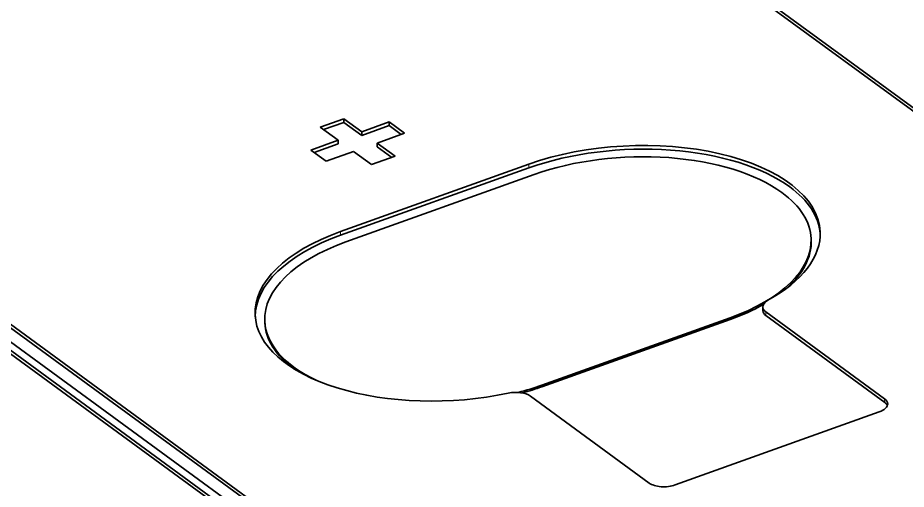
# Model space of a CAD drawing. Extents: x -1334 to -16, y -214 to 699.
# Drawn here: x -279.36 to -232, y 294.54 to 319.66 of the extents above; entities that cross this region are included whole.
import ezdxf

# ---------------------------------------------------------------- set-up
doc = ezdxf.new("R2010")
doc.units = 0

msp = doc.modelspace()

# ---------------------------------------------------------------- linework, layer by layer
at = {"color": 7, "lineweight": 35}
for p, q in [((-191.538, 285.363), (-269.016, 342.009)), ((-192.196, 286.026), (-267.483, 341.07)), ((-311.76, 326.725), (-234.283, 270.08)), ((-235.722, 269.566), (-313.199, 326.211)), ((-311.248, 325.422), (-235.783, 270.248)), ((-310.746, 325.795), (-235.281, 270.621)), ((-236.379, 270.228), (-311.667, 325.272))]:
    msp.add_line(p, q, dxfattribs=at)
at = {"color": 7, "lineweight": 35, "ltscale": 0.033313}
for p, q in [((-261.985, 314.284), (-263.24, 313.835)), ((-260.506, 311.836), (-259.251, 312.285))]:
    msp.add_line(p, q, dxfattribs=at)
at = {"color": 7, "lineweight": 35, "ltscale": 0.028705}
msp.add_line((-261.977, 314.089), (-263.058, 313.702), dxfattribs=at)
at = {"color": 7, "lineweight": 35, "ltscale": 0.029633}
for p, q in [((-261.028, 313.584), (-261.985, 314.284)), ((-261.02, 313.389), (-261.977, 314.089)), ((-259.251, 312.285), (-260.208, 312.985)), ((-261.463, 312.536), (-260.506, 311.836))]:
    msp.add_line(p, q, dxfattribs=at)
at = {"color": 7, "lineweight": 35, "ltscale": 0.004878}
for p, q in [((-261.985, 314.284), (-261.977, 314.089)), ((-259.564, 314.108), (-259.556, 313.913)), ((-261.028, 313.584), (-261.02, 313.389)), ((-239.645, 304.047), (-239.653, 304.242))]:
    msp.add_line(p, q, dxfattribs=at)
at = {"color": 7, "lineweight": 35, "ltscale": 0.038865}
for p, q in [((-259.564, 314.108), (-261.028, 313.584)), ((-259.556, 313.913), (-261.02, 313.389)), ((-260.208, 312.985), (-258.744, 313.508))]:
    msp.add_line(p, q, dxfattribs=at)
at = {"color": 7, "lineweight": 35, "ltscale": 0.0254}
for p, q in [((-258.744, 313.508), (-259.564, 314.108)), ((-263.747, 312.612), (-262.926, 312.013))]:
    msp.add_line(p, q, dxfattribs=at)
at = {"color": 7, "lineweight": 35, "ltscale": 0.029632}
msp.add_line((-263.24, 313.835), (-262.283, 313.136), dxfattribs=at)
at = {"color": 7, "lineweight": 35, "ltscale": 0.01977}
msp.add_line((-258.918, 313.446), (-259.556, 313.913), dxfattribs=at)
at = {"color": 7, "lineweight": 35, "ltscale": 0.038866}
for p, q in [((-262.283, 313.136), (-263.747, 312.612)), ((-262.926, 312.013), (-261.463, 312.536))]:
    msp.add_line(p, q, dxfattribs=at)
at = {"color": 7, "lineweight": 35, "ltscale": 0.004879}
for p, q in [((-262.283, 313.136), (-262.275, 312.941)), ((-260.208, 312.985), (-260.2, 312.79))]:
    msp.add_line(p, q, dxfattribs=at)
at = {"color": 7, "lineweight": 35, "ltscale": 0.034258}
msp.add_line((-262.275, 312.941), (-263.565, 312.479), dxfattribs=at)
at = {"color": 7, "lineweight": 35, "ltscale": 0.024003}
msp.add_line((-259.425, 312.223), (-260.2, 312.79), dxfattribs=at)
at = {"color": 7, "lineweight": 35, "ltscale": 0.266504}
for p, q in [((-252.126, 311.856), (-262.163, 308.267)), ((-252.117, 311.661), (-262.155, 308.072)), ((-251.432, 300.081), (-241.394, 303.67)), ((-251.428, 299.995), (-241.39, 303.584))]:
    msp.add_line(p, q, dxfattribs=at)
at = {"color": 7, "lineweight": 13, "ltscale": 0.004878}
for p, q in [((-252.126, 311.856), (-252.117, 311.661)), ((-262.155, 308.072), (-262.163, 308.267)), ((-239.482, 303.79), (-239.491, 303.985)), ((-233.155, 299.353), (-233.147, 299.158))]:
    msp.add_line(p, q, dxfattribs=at)
at = {"color": 7, "lineweight": 35, "ltscale": 0.266505}
msp.add_line((-251.837, 311.306), (-261.875, 307.717), dxfattribs=at)
at = {"color": 7, "lineweight": 35, "ltscale": 0.002168}
for p, q in [((-237.071, 307.804), (-237.074, 307.89)), ((-266.191, 303.41), (-266.195, 303.497))]:
    msp.add_line(p, q, dxfattribs=at)
at = {"color": 7, "lineweight": 13, "ltscale": 0.002168}
for p, q in [((-241.39, 303.584), (-241.394, 303.67)), ((-251.428, 299.995), (-251.432, 300.081))]:
    msp.add_line(p, q, dxfattribs=at)
at = {"color": 7, "lineweight": 35, "ltscale": 0.196195}
for p, q in [((-233.155, 299.353), (-239.491, 303.985)), ((-233.147, 299.158), (-239.482, 303.79)), ((-252.038, 299.499), (-245.703, 294.867))]:
    msp.add_line(p, q, dxfattribs=at)
at = {"color": 7, "lineweight": 35, "ltscale": 0.288714}
msp.add_line((-244.32, 294.766), (-233.445, 298.654), dxfattribs=at)
at = {"color": 7, "lineweight": 35}
msp.add_arc((-245.138, 314.242), 11.298, 289.3718, 299.253, dxfattribs=at)
for centre, major_axis, start_param, end_param in [((-246.631, 307.839), (10.041, 0.423), 0.000051, 2.128775), ((-246.622, 307.644), (10.041, 0.423), 0.557978, 2.128775), ((-246.616, 307.488), (9.542, 0.402), 0.557978, 2.128775), ((-246.622, 307.644), (10.041, 0.423), 0.019591, 0.557978), ((-246.616, 307.488), (9.542, 0.402), 0.000115, 0.557978), ((-256.668, 304.25), (10.041, 0.423), 2.128775, 3.141708), ((-256.66, 304.055), (10.041, 0.423), 2.128775, 3.122099), ((-246.616, 307.488), (9.542, 0.402), 5.270367, 6.2833), ((-246.631, 307.839), (10.041, 0.423), 5.498588, 6.283236), ((-256.654, 303.899), (9.542, 0.402), 2.128775, 3.141708), ((-246.612, 307.401), (-9.542, -0.402), 2.574191, 3.141992), ((-238.654, 304.284), (0.999, 0.042), 2.356995, 3.141592), ((-238.654, 304.284), (0.999, 0.042), 3.141592, 3.699571), ((-238.646, 304.089), (-0.999, -0.042), 6.283184, 6.841164), ((-256.668, 304.25), (10.041, 0.423), 3.141708, 5.042147), ((-256.654, 303.899), (9.542, 0.402), 3.141708, 3.903731), ((-256.65, 303.812), (-9.542, -0.402), 0.0004, 0.557978), ((-256.65, 303.812), (9.542, 0.402), 3.699571, 3.708853), ((-256.654, 303.899), (9.542, 0.402), 5.119387, 5.270367), ((-256.65, 303.812), (9.542, 0.402), 5.145009, 5.270367), ((-252.874, 299.199), (0.999, 0.042), 0.557978, 1.900554), ((-233.992, 299.054), (-0.999, -0.042), 3.141708, 3.699571), ((-233.992, 299.054), (-0.999, -0.042), 2.128775, 3.141708), ((-233.984, 298.859), (0.999, 0.042), 0.197219, 0.557978), ((-244.866, 295.166), (-0.999, -0.042), 0.557978, 2.128775)]:
    msp.add_ellipse(centre, major_axis=major_axis, ratio=0.497921, start_param=start_param, end_param=end_param, dxfattribs=at)

doc.saveas('drawing.dxf')
